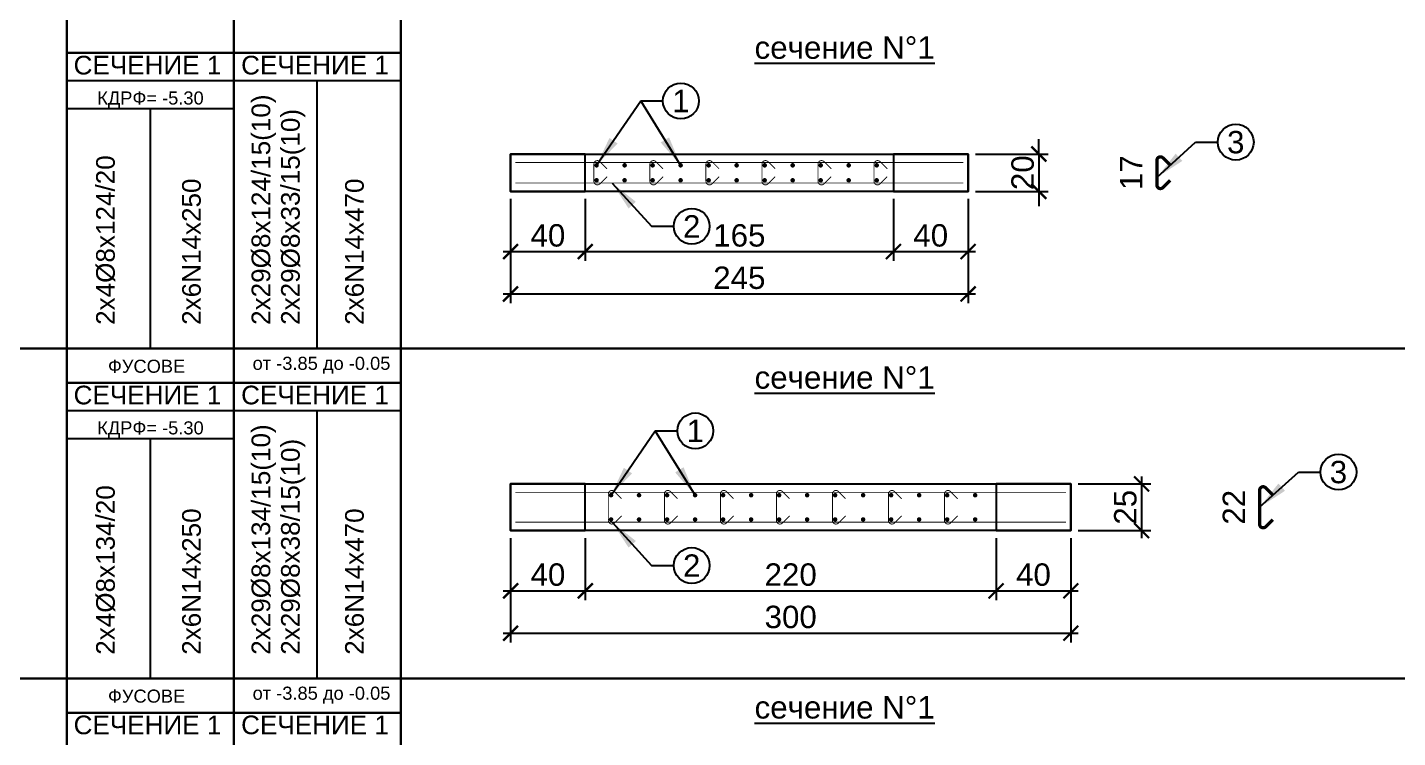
# Model space of a CAD drawing. Header units: millimetres. Extents: x 879 to 91735, y -13728 to 454.
# Drawn here: x 10266 to 11000, y -13010 to -12629 of the extents above; entities that cross this region are included whole.
import ezdxf
from ezdxf.enums import TextEntityAlignment as Align

# ---------------------------------------------------------------- set-up
doc = ezdxf.new("R2010")
doc.units = ezdxf.units.MM
for name, color, linetype in [('1K_SHA', 134, 'Continuous'), ('k_arm', 40, 'Continuous'), ('k_dim_arm', 54, 'Continuous'), ('k_nadpisi', 8, 'Continuous')]:
    doc.layers.add(name, color=color, linetype=linetype)
doc.styles.add('ARIAL', font='ARIAL.TTF')
doc.styles.get("Standard").update_dxf_attribs({"font": 'TAHOMA.TTF'})
doc.dimstyles.new('k_', dxfattribs={"dimscale": 4, "dimtxt": 3, "dimasz": 2, "dimexe": 1.25, "dimexo": 1, "dimtad": 1, "dimdec": 1, "dimrnd": 0.5, "dimtxsty": 'Standard', "dimblk": 'ARCHTICK', "dimcen": 2.5, "dimdle": 1, "dimclrd": 8, "dimclre": 8, "dimclrt": 256, "dimadec": 1, "dimazin": 0, "dimtfac": 1, "dimtdec": 1, "dimtix": 1, "dimtmove": 0, "dimatfit": 3, "dimfxl": 0, "dimarcsym": 0})
doc.dimstyles.new('k_arm 1', dxfattribs={"dimscale": 5, "dimtxt": 2.4, "dimasz": 1.125, "dimexe": 1.25, "dimexo": 1.2, "dimgap": 1.6, "dimtad": 1, "dimdec": 0, "dimrnd": 0.5, "dimtxsty": 'Standard', "dimblk": 'ARCHTICK', "dimcen": 2.5, "dimse1": 1, "dimse2": 1, "dimsd1": 1, "dimsd2": 1, "dimclrd": 9, "dimclre": 8, "dimclrt": 256, "dimadec": 1, "dimazin": 0, "dimtfac": 1, "dimtdec": 0, "dimtix": 1, "dimtofl": 0, "dimtmove": 2, "dimatfit": 3, "dimfxl": 0, "dimarcsym": 0})
doc.dimstyles.new('k_zoni', dxfattribs={"dimscale": 4, "dimtxt": 2.5, "dimasz": 4, "dimexe": 0, "dimexo": 0, "dimtad": 1, "dimdec": 1, "dimrnd": 1, "dimtxsty": 'Standard', "dimcen": 2.5, "dimse1": 1, "dimse2": 1, "dimclrd": 256, "dimclre": 8, "dimclrt": 256, "dimadec": 1, "dimazin": 0, "dimtfac": 1, "dimtdec": 1, "dimtix": 1, "dimtmove": 0, "dimatfit": 3, "dimfxl": 0, "dimarcsym": 0})

# ---------------------------------------------------------------- blocks, each defined once
blk = doc.blocks.new('_ARCHTICK')
at = {"color": 0, "linetype": 'ByBlock', "const_width": 0.15}
blk.add_lwpolyline([(-0.5, -0.5), (0.5, 0.5)], dxfattribs=at)
blk = doc.blocks.new('*D1478')
at = {"layer": 'Defpoints', "color": 0}
for p in [(10524.52, -12717.36), (10564.52, -12717.36), (10564.52, -12749.64)]:
    blk.add_point(p, dxfattribs=at)
at = {"layer": 'k_nadpisi', "color": 8, "lineweight": -2}
for p, q in [((10524.52, -12721.36), (10524.52, -12754.64)), ((10564.52, -12721.36), (10564.52, -12754.64)), ((10520.52, -12749.64), (10568.52, -12749.64))]:
    blk.add_line(p, q, dxfattribs=at)
at = {"layer": 'k_nadpisi', "color": 8, "lineweight": -2, "xscale": 8, "yscale": 8, "zscale": 8, "rotation": 180}
blk.add_blockref('_ARCHTICK', (10524.52, -12749.64), dxfattribs=at)
at = {"layer": 'k_nadpisi', "color": 8, "lineweight": -2, "xscale": 8, "yscale": 8, "zscale": 8}
blk.add_blockref('_ARCHTICK', (10564.52, -12749.64), dxfattribs=at)
at = {"layer": 'k_nadpisi', "insert": (10544.52, -12741.02), "char_height": 12, "attachment_point": 5, "style": 'ARIAL'}
blk.add_mtext('40', dxfattribs=at)
blk = doc.blocks.new('*D1479')
at = {"layer": 'Defpoints', "color": 0}
for p in [(10564.52, -12717.36), (10729.52, -12717.36), (10729.52, -12749.64)]:
    blk.add_point(p, dxfattribs=at)
at = {"layer": 'k_nadpisi', "color": 8, "lineweight": -2}
for p, q in [((10564.52, -12721.36), (10564.52, -12754.64)), ((10729.52, -12721.36), (10729.52, -12754.64)), ((10560.52, -12749.64), (10733.52, -12749.64))]:
    blk.add_line(p, q, dxfattribs=at)
at = {"layer": 'k_nadpisi', "color": 8, "lineweight": -2, "xscale": 8, "yscale": 8, "zscale": 8, "rotation": 180}
blk.add_blockref('_ARCHTICK', (10564.52, -12749.64), dxfattribs=at)
at = {"layer": 'k_nadpisi', "color": 8, "lineweight": -2, "xscale": 8, "yscale": 8, "zscale": 8}
blk.add_blockref('_ARCHTICK', (10729.52, -12749.64), dxfattribs=at)
at = {"layer": 'k_nadpisi', "insert": (10647.02, -12741.02), "char_height": 12, "attachment_point": 5, "style": 'ARIAL'}
blk.add_mtext('165', dxfattribs=at)
blk = doc.blocks.new('*D1480')
at = {"layer": 'Defpoints', "color": 0}
for p in [(10729.52, -12717.36), (10769.52, -12717.36), (10769.52, -12749.64)]:
    blk.add_point(p, dxfattribs=at)
at = {"layer": 'k_nadpisi', "color": 8, "lineweight": -2}
for p, q in [((10729.52, -12721.36), (10729.52, -12754.64)), ((10769.52, -12721.36), (10769.52, -12754.64)), ((10725.52, -12749.64), (10773.52, -12749.64))]:
    blk.add_line(p, q, dxfattribs=at)
at = {"layer": 'k_nadpisi', "color": 8, "lineweight": -2, "xscale": 8, "yscale": 8, "zscale": 8, "rotation": 180}
blk.add_blockref('_ARCHTICK', (10729.52, -12749.64), dxfattribs=at)
at = {"layer": 'k_nadpisi', "color": 8, "lineweight": -2, "xscale": 8, "yscale": 8, "zscale": 8}
blk.add_blockref('_ARCHTICK', (10769.52, -12749.64), dxfattribs=at)
at = {"layer": 'k_nadpisi', "insert": (10749.52, -12741.02), "char_height": 12, "attachment_point": 5, "style": 'ARIAL'}
blk.add_mtext('40', dxfattribs=at)
blk = doc.blocks.new('*D1481')
at = {"layer": 'Defpoints', "color": 0}
for p in [(10524.52, -12717.36), (10769.52, -12717.36), (10769.52, -12772.34)]:
    blk.add_point(p, dxfattribs=at)
at = {"layer": 'k_nadpisi', "color": 8, "lineweight": -2}
for p, q in [((10524.52, -12721.36), (10524.52, -12777.34)), ((10769.52, -12721.36), (10769.52, -12777.34)), ((10520.52, -12772.34), (10773.52, -12772.34))]:
    blk.add_line(p, q, dxfattribs=at)
at = {"layer": 'k_nadpisi', "color": 8, "lineweight": -2, "xscale": 8, "yscale": 8, "zscale": 8, "rotation": 180}
blk.add_blockref('_ARCHTICK', (10524.52, -12772.34), dxfattribs=at)
at = {"layer": 'k_nadpisi', "color": 8, "lineweight": -2, "xscale": 8, "yscale": 8, "zscale": 8}
blk.add_blockref('_ARCHTICK', (10769.52, -12772.34), dxfattribs=at)
at = {"layer": 'k_nadpisi', "insert": (10647.02, -12763.71), "char_height": 12, "attachment_point": 5, "style": 'ARIAL'}
blk.add_mtext('245', dxfattribs=at)
blk = doc.blocks.new('*D1482')
at = {"layer": 'Defpoints', "color": 0}
for p in [(10769.52, -12697.36), (10769.52, -12717.36), (10807.4, -12717.36)]:
    blk.add_point(p, dxfattribs=at)
at = {"layer": 'k_nadpisi', "color": 8, "lineweight": -2}
for p, q in [((10807.4, -12697.36), (10807.4, -12689.36)), ((10773.52, -12697.36), (10812.4, -12697.36)), ((10807.4, -12697.36), (10807.4, -12717.36)), ((10773.52, -12717.36), (10812.4, -12717.36)), ((10807.4, -12717.36), (10807.4, -12725.36))]:
    blk.add_line(p, q, dxfattribs=at)
at = {"layer": 'k_nadpisi', "color": 8, "lineweight": -2, "xscale": 8, "yscale": 8, "zscale": 8}
for p, rotation in [((10807.4, -12697.36), 270), ((10807.4, -12717.36), 90)]:
    blk.add_blockref('_ARCHTICK', p, dxfattribs=dict(at, rotation=rotation))
at = {"layer": 'k_nadpisi', "insert": (10798.77, -12707.36), "char_height": 12, "attachment_point": 5, "rotation": 90, "style": 'ARIAL'}
blk.add_mtext('20', dxfattribs=at)
blk = doc.blocks.new('*D1483')
at = {"layer": 'Defpoints', "color": 0}
for p in [(10872.52, -12698.86), (10870.88, -12715.86), (10872.52, -12715.86)]:
    blk.add_point(p, dxfattribs=at)
at = {"layer": 'k_nadpisi', "insert": (10856.86, -12707.36), "char_height": 12, "attachment_point": 5, "rotation": 90, "style": 'ARIAL'}
blk.add_mtext('17', dxfattribs=at)
blk = doc.blocks.new('*D1489')
at = {"layer": 'Defpoints', "color": 0}
for p in [(10524.52, -12899.11), (10564.52, -12899.11), (10564.52, -12931.39)]:
    blk.add_point(p, dxfattribs=at)
at = {"layer": 'k_nadpisi', "color": 8, "lineweight": -2}
for p, q in [((10524.52, -12903.11), (10524.52, -12936.39)), ((10564.52, -12903.11), (10564.52, -12936.39)), ((10520.52, -12931.39), (10568.52, -12931.39))]:
    blk.add_line(p, q, dxfattribs=at)
at = {"layer": 'k_nadpisi', "color": 8, "lineweight": -2, "xscale": 8, "yscale": 8, "zscale": 8, "rotation": 180}
blk.add_blockref('_ARCHTICK', (10524.52, -12931.39), dxfattribs=at)
at = {"layer": 'k_nadpisi', "color": 8, "lineweight": -2, "xscale": 8, "yscale": 8, "zscale": 8}
blk.add_blockref('_ARCHTICK', (10564.52, -12931.39), dxfattribs=at)
at = {"layer": 'k_nadpisi', "insert": (10544.52, -12922.76), "char_height": 12, "attachment_point": 5, "style": 'ARIAL'}
blk.add_mtext('40', dxfattribs=at)
blk = doc.blocks.new('*D1490')
at = {"layer": 'Defpoints', "color": 0}
for p in [(10564.52, -12899.11), (10784.52, -12899.11), (10784.52, -12931.39)]:
    blk.add_point(p, dxfattribs=at)
at = {"layer": 'k_nadpisi', "color": 8, "lineweight": -2}
for p, q in [((10564.52, -12903.11), (10564.52, -12936.39)), ((10784.52, -12903.11), (10784.52, -12936.39)), ((10560.52, -12931.39), (10788.52, -12931.39))]:
    blk.add_line(p, q, dxfattribs=at)
at = {"layer": 'k_nadpisi', "color": 8, "lineweight": -2, "xscale": 8, "yscale": 8, "zscale": 8, "rotation": 180}
blk.add_blockref('_ARCHTICK', (10564.52, -12931.39), dxfattribs=at)
at = {"layer": 'k_nadpisi', "color": 8, "lineweight": -2, "xscale": 8, "yscale": 8, "zscale": 8}
blk.add_blockref('_ARCHTICK', (10784.52, -12931.39), dxfattribs=at)
at = {"layer": 'k_nadpisi', "insert": (10674.52, -12922.76), "char_height": 12, "attachment_point": 5, "style": 'ARIAL'}
blk.add_mtext('220', dxfattribs=at)
blk = doc.blocks.new('*D1491')
at = {"layer": 'Defpoints', "color": 0}
for p in [(10784.52, -12899.11), (10824.52, -12899.11), (10824.52, -12931.39)]:
    blk.add_point(p, dxfattribs=at)
at = {"layer": 'k_nadpisi', "color": 8, "lineweight": -2}
for p, q in [((10784.52, -12903.11), (10784.52, -12936.39)), ((10824.52, -12903.11), (10824.52, -12936.39)), ((10780.52, -12931.39), (10828.52, -12931.39))]:
    blk.add_line(p, q, dxfattribs=at)
at = {"layer": 'k_nadpisi', "color": 8, "lineweight": -2, "xscale": 8, "yscale": 8, "zscale": 8, "rotation": 180}
blk.add_blockref('_ARCHTICK', (10784.52, -12931.39), dxfattribs=at)
at = {"layer": 'k_nadpisi', "color": 8, "lineweight": -2, "xscale": 8, "yscale": 8, "zscale": 8}
blk.add_blockref('_ARCHTICK', (10824.52, -12931.39), dxfattribs=at)
at = {"layer": 'k_nadpisi', "insert": (10804.52, -12922.76), "char_height": 12, "attachment_point": 5, "style": 'ARIAL'}
blk.add_mtext('40', dxfattribs=at)
blk = doc.blocks.new('*D1492')
at = {"layer": 'Defpoints', "color": 0}
for p in [(10524.52, -12899.11), (10824.52, -12899.11), (10824.52, -12954.08)]:
    blk.add_point(p, dxfattribs=at)
at = {"layer": 'k_nadpisi', "color": 8, "lineweight": -2}
for p, q in [((10524.52, -12903.11), (10524.52, -12959.08)), ((10824.52, -12903.11), (10824.52, -12959.08)), ((10520.52, -12954.08), (10828.52, -12954.08))]:
    blk.add_line(p, q, dxfattribs=at)
at = {"layer": 'k_nadpisi', "color": 8, "lineweight": -2, "xscale": 8, "yscale": 8, "zscale": 8, "rotation": 180}
blk.add_blockref('_ARCHTICK', (10524.52, -12954.08), dxfattribs=at)
at = {"layer": 'k_nadpisi', "color": 8, "lineweight": -2, "xscale": 8, "yscale": 8, "zscale": 8}
blk.add_blockref('_ARCHTICK', (10824.52, -12954.08), dxfattribs=at)
at = {"layer": 'k_nadpisi', "insert": (10674.52, -12945.45), "char_height": 12, "attachment_point": 5, "style": 'ARIAL'}
blk.add_mtext('300', dxfattribs=at)
blk = doc.blocks.new('*D1493')
at = {"layer": 'Defpoints', "color": 0}
for p in [(10824.52, -12874.11), (10824.52, -12899.11), (10862.4, -12899.11)]:
    blk.add_point(p, dxfattribs=at)
at = {"layer": 'k_nadpisi', "color": 8, "lineweight": -2}
for p, q in [((10828.52, -12874.11), (10867.4, -12874.11)), ((10862.4, -12870.11), (10862.4, -12903.11)), ((10828.52, -12899.11), (10867.4, -12899.11))]:
    blk.add_line(p, q, dxfattribs=at)
at = {"layer": 'k_nadpisi', "color": 8, "lineweight": -2, "xscale": 8, "yscale": 8, "zscale": 8}
for p, rotation in [((10862.4, -12874.11), 90), ((10862.4, -12899.11), 270)]:
    blk.add_blockref('_ARCHTICK', p, dxfattribs=dict(at, rotation=rotation))
at = {"layer": 'k_nadpisi', "insert": (10853.77, -12886.61), "char_height": 12, "attachment_point": 5, "rotation": 90, "style": 'ARIAL'}
blk.add_mtext('25', dxfattribs=at)
blk = doc.blocks.new('*D1494')
at = {"layer": 'Defpoints', "color": 0}
for p in [(10927.52, -12875.61), (10925.88, -12897.61), (10927.52, -12897.61)]:
    blk.add_point(p, dxfattribs=at)
at = {"layer": 'k_nadpisi', "insert": (10911.86, -12886.61), "char_height": 12, "attachment_point": 5, "rotation": 90, "style": 'ARIAL'}
blk.add_mtext('22', dxfattribs=at)

msp = doc.modelspace()

# ---------------------------------------------------------------- linework, layer by layer
at = {"layer": '1K_SHA'}
for points in [[(10524.516, -12697.365), (10769.516, -12697.365), (10769.516, -12717.365), (10524.516, -12717.365), (10524.516, -12697.365)], [(10524.516, -12874.112), (10824.516, -12874.112), (10824.516, -12899.112), (10524.516, -12899.112), (10524.516, -12874.112)]]:
    msp.add_lwpolyline(points, dxfattribs=at)
for points in [[(10524.516, -12717.365), (10564.516, -12717.365), (10564.516, -12697.365), (10524.516, -12697.365)], [(10729.516, -12717.365), (10769.516, -12717.365), (10769.516, -12697.365), (10729.516, -12697.365)], [(10524.516, -12899.112), (10564.516, -12899.112), (10564.516, -12874.112), (10524.516, -12874.112)], [(10784.516, -12899.112), (10824.516, -12899.112), (10824.516, -12874.112), (10784.516, -12874.112)]]:
    msp.add_lwpolyline(points, close=True, dxfattribs=at)
at = {"layer": 'k_arm', "color": 2, "const_width": 0.5}
for points in [[(10576.206, -12709.457), (10572.347, -12713.316, -0.6681786), (10569.146, -12711.99), (10569.146, -12702.74, -0.6681786), (10572.347, -12701.414), (10576.206, -12705.273)], [(10606.206, -12709.457), (10602.347, -12713.316, -0.6681786), (10599.146, -12711.99), (10599.146, -12702.74, -0.6681786), (10602.347, -12701.414), (10606.206, -12705.273)], [(10636.206, -12709.457), (10632.347, -12713.316, -0.6681786), (10629.146, -12711.99), (10629.146, -12702.74, -0.6681786), (10632.347, -12701.414), (10636.206, -12705.273)], [(10666.206, -12709.457), (10662.347, -12713.316, -0.6681786), (10659.146, -12711.99), (10659.146, -12702.74, -0.6681786), (10662.347, -12701.414), (10666.206, -12705.273)], [(10696.206, -12709.457), (10692.347, -12713.316, -0.6681786), (10689.146, -12711.99), (10689.146, -12702.74, -0.6681786), (10692.347, -12701.414), (10696.206, -12705.273)], [(10726.206, -12709.457), (10722.347, -12713.316, -0.6681786), (10719.146, -12711.99), (10719.146, -12702.74, -0.6681786), (10722.347, -12701.414), (10726.206, -12705.273)], [(10583.936, -12891.204), (10580.077, -12895.062, -0.6681786), (10576.876, -12893.737), (10576.876, -12879.487, -0.6681786), (10580.077, -12878.161), (10583.936, -12882.02)], [(10613.936, -12891.204), (10610.077, -12895.062, -0.6681786), (10606.876, -12893.737), (10606.876, -12879.487, -0.6681786), (10610.077, -12878.161), (10613.936, -12882.02)], [(10643.936, -12891.204), (10640.077, -12895.062, -0.6681786), (10636.876, -12893.737), (10636.876, -12879.487, -0.6681786), (10640.077, -12878.161), (10643.936, -12882.02)], [(10673.936, -12891.204), (10670.077, -12895.062, -0.6681786), (10666.876, -12893.737), (10666.876, -12879.487, -0.6681786), (10670.077, -12878.161), (10673.936, -12882.02)], [(10703.936, -12891.204), (10700.077, -12895.062, -0.6681786), (10696.876, -12893.737), (10696.876, -12879.487, -0.6681786), (10700.077, -12878.161), (10703.936, -12882.02)], [(10733.936, -12891.204), (10730.077, -12895.062, -0.6681786), (10726.876, -12893.737), (10726.876, -12879.487, -0.6681786), (10730.077, -12878.161), (10733.936, -12882.02)], [(10763.936, -12891.204), (10760.077, -12895.062, -0.6681786), (10756.876, -12893.737), (10756.876, -12879.487, -0.6681786), (10760.077, -12878.161), (10763.936, -12882.02)]]:
    msp.add_lwpolyline(points, format="xyb", dxfattribs=at)
for points in [[(10527.016, -12701.865), (10767.016, -12701.869)], [(10527.016, -12712.865), (10767.016, -12712.861)], [(10527.016, -12878.611), (10822.016, -12878.616)], [(10527.016, -12894.612), (10822.016, -12894.607)]]:
    msp.add_lwpolyline(points, dxfattribs=at)
at = {"layer": 'k_arm', "const_width": 1.2, "flags": 128}
for points in [[(10569.978, -12703.403, 1), (10571.178, -12703.403, 1)], [(10584.978, -12703.403, 1), (10586.178, -12703.403, 1)], [(10599.978, -12703.403, 1), (10601.178, -12703.403, 1)], [(10614.978, -12703.403, 1), (10616.178, -12703.403, 1)], [(10629.978, -12703.403, 1), (10631.178, -12703.403, 1)], [(10644.978, -12703.403, 1), (10646.178, -12703.403, 1)], [(10659.978, -12703.403, 1), (10661.178, -12703.403, 1)], [(10674.978, -12703.403, 1), (10676.178, -12703.403, 1)], [(10689.978, -12703.403, 1), (10691.178, -12703.403, 1)], [(10704.978, -12703.403, 1), (10706.178, -12703.403, 1)], [(10719.978, -12703.403, 1), (10721.178, -12703.403, 1)], [(10569.978, -12711.403, -1), (10571.178, -12711.403, -1)], [(10584.978, -12711.403, -1), (10586.178, -12711.403, -1)], [(10599.978, -12711.403, -1), (10601.178, -12711.403, -1)], [(10614.978, -12711.403, -1), (10616.178, -12711.403, -1)], [(10629.978, -12711.403, -1), (10631.178, -12711.403, -1)], [(10644.978, -12711.403, -1), (10646.178, -12711.403, -1)], [(10659.978, -12711.403, -1), (10661.178, -12711.403, -1)], [(10674.978, -12711.403, -1), (10676.178, -12711.403, -1)], [(10689.978, -12711.403, -1), (10691.178, -12711.403, -1)], [(10704.978, -12711.403, -1), (10706.178, -12711.403, -1)], [(10719.978, -12711.403, -1), (10721.178, -12711.403, -1)], [(10577.708, -12880.15, 1), (10578.908, -12880.15, 1)], [(10592.708, -12880.15, 1), (10593.908, -12880.15, 1)], [(10607.708, -12880.15, 1), (10608.908, -12880.15, 1)], [(10622.708, -12880.15, 1), (10623.908, -12880.15, 1)], [(10637.708, -12880.15, 1), (10638.908, -12880.15, 1)], [(10652.708, -12880.15, 1), (10653.908, -12880.15, 1)], [(10667.708, -12880.15, 1), (10668.908, -12880.15, 1)], [(10682.708, -12880.15, 1), (10683.908, -12880.15, 1)], [(10697.708, -12880.15, 1), (10698.908, -12880.15, 1)], [(10712.708, -12880.15, 1), (10713.908, -12880.15, 1)], [(10727.708, -12880.15, 1), (10728.908, -12880.15, 1)], [(10742.708, -12880.15, 1), (10743.908, -12880.15, 1)], [(10757.708, -12880.15, 1), (10758.908, -12880.15, 1)], [(10772.708, -12880.15, 1), (10773.908, -12880.15, 1)], [(10577.708, -12893.15, -1), (10578.908, -12893.15, -1)], [(10592.708, -12893.15, -1), (10593.908, -12893.15, -1)], [(10607.708, -12893.15, -1), (10608.908, -12893.15, -1)], [(10622.708, -12893.15, -1), (10623.908, -12893.15, -1)], [(10637.708, -12893.15, -1), (10638.908, -12893.15, -1)], [(10652.708, -12893.15, -1), (10653.908, -12893.15, -1)], [(10667.708, -12893.15, -1), (10668.908, -12893.15, -1)], [(10682.708, -12893.15, -1), (10683.908, -12893.15, -1)], [(10697.708, -12893.15, -1), (10698.908, -12893.15, -1)], [(10712.708, -12893.15, -1), (10713.908, -12893.15, -1)], [(10727.708, -12893.15, -1), (10728.908, -12893.15, -1)], [(10742.708, -12893.15, -1), (10743.908, -12893.15, -1)], [(10757.708, -12893.15, -1), (10758.908, -12893.15, -1)], [(10772.708, -12893.15, -1), (10773.908, -12893.15, -1)]]:
    msp.add_lwpolyline(points, format="xyb", close=True, dxfattribs=at)
at = {"layer": 'k_dim_arm', "const_width": 1.75, "flags": 128}
for points in [[(10877.704, -12711.457), (10873.845, -12715.316, -0.6681786), (10870.644, -12713.99), (10870.644, -12700.74, -0.6681786), (10873.845, -12699.414), (10877.704, -12703.273)], [(10932.704, -12893.204), (10928.845, -12897.062, -0.6681786), (10925.644, -12895.737), (10925.644, -12877.487, -0.6681786), (10928.845, -12876.161), (10932.704, -12880.02)]]:
    msp.add_lwpolyline(points, format="xyb", dxfattribs=at)
at = {"layer": 'k_dim_arm'}
for centre in [(10615.716, -12668.929), (10912.85, -12690.986), (10621.514, -12736.078), (10623.446, -12845.676), (10967.85, -12867.733), (10621.514, -12917.825)]:
    msp.add_circle(centre, 9.6, dxfattribs=at)
at = {"layer": 'k_nadpisi'}
for p, q in [((10465.705, -12658.196), (10286.96, -12658.196)), ((10421.019, -12801.6), (10421.019, -12658.196)), ((10376.333, -12673.196), (10286.96, -12673.196)), ((10331.647, -12801.6), (10331.647, -12673.196)), ((10465.705, -12834.943), (10286.96, -12834.943)), ((10421.019, -12978.347), (10421.019, -12834.943)), ((10376.333, -12849.943), (10286.96, -12849.943)), ((10331.647, -12978.347), (10331.647, -12849.943))]:
    msp.add_line(p, q, dxfattribs=at)
for points in [[(9550.406, -12624.854), (10286.96, -12624.854), (10286.96, -12801.6), (9550.406, -12801.6)], [(10286.96, -12624.854), (10376.333, -12624.854), (10376.333, -12643.196), (10286.96, -12643.196)], [(10376.333, -12624.854), (10465.705, -12624.854), (10465.705, -12643.196), (10376.333, -12643.196)], [(10465.705, -12624.854), (11085.09, -12624.854), (11085.09, -12801.6), (10465.705, -12801.6)], [(10286.96, -12643.196), (10376.333, -12643.196), (10376.333, -12801.6), (10286.96, -12801.6)], [(10376.333, -12643.196), (10465.705, -12643.196), (10465.705, -12801.6), (10376.333, -12801.6)], [(9550.406, -12801.6), (10286.96, -12801.6), (10286.96, -12978.347), (9550.406, -12978.347)], [(10286.96, -12801.6), (10376.333, -12801.6), (10376.333, -12819.943), (10286.96, -12819.943)], [(10376.333, -12801.6), (10465.705, -12801.6), (10465.705, -12819.943), (10376.333, -12819.943)], [(10465.705, -12801.6), (11085.09, -12801.6), (11085.09, -12978.347), (10465.705, -12978.347)], [(10286.96, -12819.943), (10376.333, -12819.943), (10376.333, -12978.347), (10286.96, -12978.347)], [(10376.333, -12819.943), (10465.705, -12819.943), (10465.705, -12978.347), (10376.333, -12978.347)], [(9550.406, -12978.347), (10286.96, -12978.347), (10286.96, -13155.094), (9550.406, -13155.094)], [(10286.96, -12978.347), (10376.333, -12978.347), (10376.333, -12996.689), (10286.96, -12996.689)], [(10376.333, -12978.347), (10465.705, -12978.347), (10465.705, -12996.689), (10376.333, -12996.689)], [(10465.705, -12978.347), (11085.09, -12978.347), (11085.09, -13155.094), (10465.705, -13155.094)], [(10286.96, -12996.689), (10376.333, -12996.689), (10376.333, -13155.094), (10286.96, -13155.094)], [(10376.333, -12996.689), (10465.705, -12996.689), (10465.705, -13155.094), (10376.333, -13155.094)]]:
    msp.add_lwpolyline(points, close=True, dxfattribs=at)
for points in [[(10376.333, -12657.663), (10376.333, -12801.6), (10286.96, -12801.6), (10286.96, -12624.854)], [(10376.333, -12834.41), (10376.333, -12978.347), (10286.96, -12978.347), (10286.96, -12801.6)], [(10376.333, -13011.156), (10376.333, -13155.094), (10286.96, -13155.094), (10286.96, -12978.347)]]:
    msp.add_lwpolyline(points, dxfattribs=at)

# ---------------------------------------------------------------- texts
at = {"layer": 'k_dim_arm', "style": 'ARIAL'}
for s, p in [('1', (10615.716, -12668.929)), ('3', (10912.85, -12690.986)), ('2', (10621.514, -12736.127)), ('1', (10623.446, -12845.676)), ('3', (10967.85, -12867.733)), ('2', (10621.514, -12917.874))]:
    msp.add_text(s, height=12, dxfattribs=at).set_placement(p, align=Align.MIDDLE_CENTER)
at = {"layer": 'k_nadpisi', "style": 'ARIAL'}
for s, height, p in [('%%uсечение N%%d1', 12, (10703.419, -12646.323)), ('СЕЧЕНИЕ 1', 10, (10330.071, -12654.727)), ('СЕЧЕНИЕ 1', 10, (10419.785, -12654.727)), ('ФУСОВЕ', 7, (10329.606, -12814.551)), (' от -3.85 до -0.05', 7, (10421.903, -12812.979)), ('%%uсечение N%%d1', 12, (10703.419, -12823.07)), ('СЕЧЕНИЕ 1', 10, (10330.071, -12831.473)), ('СЕЧЕНИЕ 1', 10, (10419.785, -12831.473)), ('ФУСОВЕ', 7, (10329.606, -12991.298)), (' от -3.85 до -0.05', 7, (10421.903, -12989.726)), ('%%uсечение N%%d1', 12, (10703.419, -12999.816)), ('СЕЧЕНИЕ 1', 10, (10330.071, -13008.22)), ('СЕЧЕНИЕ 1', 10, (10419.785, -13008.22))]:
    msp.add_text(s, height=height, dxfattribs=at).set_placement(p, align=Align.CENTER)
for p in [(10331.684, -12667.322), (10331.684, -12844.069)]:
    msp.add_text('КДРФ= -5.30', height=7, dxfattribs=at).set_placement(p, align=Align.MIDDLE_CENTER)
for s, p in [('2x29%%C8x124/15(10)', (10395.815, -12727.164)), ('2x29%%C8x33/15(10)', (10411.614, -12731.048)), ('2x4%%C8x124/20', (10312.566, -12743.47)), ('2x6N14x250', (10358.625, -12749.684)), ('2x6N14x470', (10445.906, -12749.684)), ('2x29%%C8x134/15(10)', (10395.815, -12903.91)), ('2x29%%C8x38/15(10)', (10411.614, -12907.795)), ('2x4%%C8x134/20', (10312.566, -12920.217)), ('2x6N14x250', (10358.625, -12926.431)), ('2x6N14x470', (10445.906, -12926.431))]:
    msp.add_text(s, height=10, rotation=90, dxfattribs=at).set_placement(p, align=Align.CENTER)

# ---------------------------------------------------------------- dimensions: what is measured, and where the dimension line sits
at = {"layer": 'k_nadpisi'}
for base, p1, p2, dimstyle, override, picture, middle in [((10807.398, -12717.365), (10769.516, -12697.365), (10769.516, -12717.365), 'k_', {"dimtxsty": 'ARIAL', "dimtmove": 1}, '*D1482', (10798.771, -12707.365)), ((10870.881, -12715.865), (10872.519, -12698.865), (10872.519, -12715.865), 'k_arm 1', {"dimtxsty": 'ARIAL'}, '*D1483', (10856.856, -12707.365)), ((10862.398, -12899.112), (10824.516, -12874.112), (10824.516, -12899.112), 'k_', {"dimtxsty": 'ARIAL', "dimtmove": 1}, '*D1493', (10853.771, -12886.612)), ((10925.881, -12897.612), (10927.519, -12875.612), (10927.519, -12897.612), 'k_arm 1', {"dimtxsty": 'ARIAL'}, '*D1494', (10911.856, -12886.612))]:
    dim = msp.add_linear_dim(base=base, p1=p1, p2=p2, angle=90, dimstyle=dimstyle, override=override, dxfattribs=at)
    dim.commit()
    dim.dimension.update_dxf_attribs({"geometry": picture, "text_midpoint": middle})
for base, p1, p2, picture, middle in [((10564.516, -12749.642), (10524.516, -12717.365), (10564.516, -12717.365), '*D1478', (10544.516, -12741.015)), ((10769.516, -12772.336), (10524.516, -12717.365), (10769.516, -12717.365), '*D1481', (10647.016, -12763.709)), ((10729.516, -12749.642), (10564.516, -12717.365), (10729.516, -12717.365), '*D1479', (10647.016, -12741.015)), ((10769.516, -12749.642), (10729.516, -12717.365), (10769.516, -12717.365), '*D1480', (10749.516, -12741.015)), ((10564.516, -12931.389), (10524.516, -12899.112), (10564.516, -12899.112), '*D1489', (10544.516, -12922.762)), ((10824.516, -12954.082), (10524.516, -12899.112), (10824.516, -12899.112), '*D1492', (10674.516, -12945.452)), ((10784.516, -12931.389), (10564.516, -12899.112), (10784.516, -12899.112), '*D1490', (10674.516, -12922.762)), ((10824.516, -12931.389), (10784.516, -12899.112), (10824.516, -12899.112), '*D1491', (10804.516, -12922.762))]:
    dim = msp.add_linear_dim(base=base, p1=p1, p2=p2, dimstyle='k_', override={"dimtxsty": 'ARIAL', "dimtmove": 1}, dxfattribs=at)
    dim.commit()
    dim.dimension.update_dxf_attribs({"geometry": picture, "text_midpoint": middle})

# ---------------------------------------------------------------- leaders
at = {"layer": 'k_dim_arm'}
for points in [[(10570.578, -12703.403), (10594.247, -12668.929), (10606.116, -12668.929)], [(10615.578, -12703.403), (10594.247, -12668.929), (10606.116, -12668.929)], [(10870.644, -12709.865), (10891.381, -12690.986), (10903.25, -12690.986)], [(10578.874, -12712.9), (10600.046, -12736.078), (10611.914, -12736.078)], [(10578.308, -12880.15), (10601.977, -12845.676), (10613.846, -12845.676)], [(10623.308, -12880.15), (10601.977, -12845.676), (10613.846, -12845.676)], [(10925.644, -12886.612), (10946.381, -12867.733), (10958.25, -12867.733)], [(10578.874, -12894.646), (10600.046, -12917.825), (10611.914, -12917.825)]]:
    msp.add_leader(points, dimstyle='k_zoni', override={"dimtad": 0, "dimtxsty": 'ARIAL'}, dxfattribs=at)

doc.saveas('drawing.dxf')
